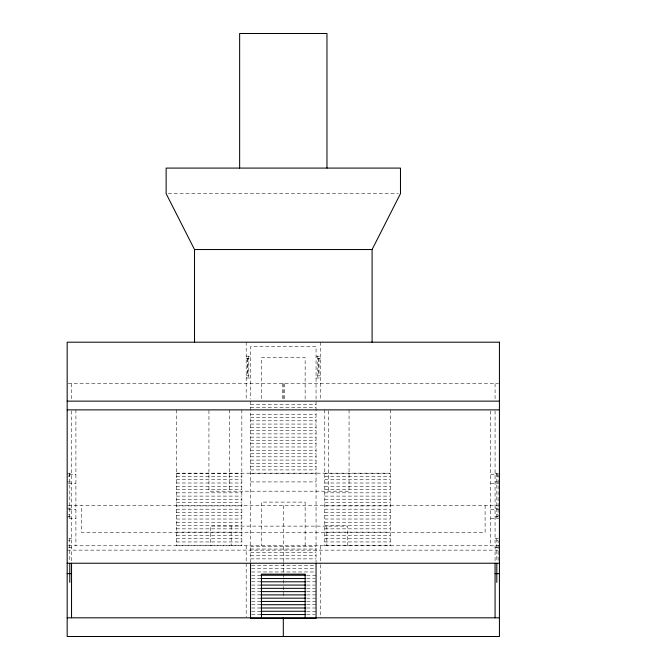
<?xml version="1.0" encoding="UTF-8"?>
<svg xmlns="http://www.w3.org/2000/svg" width="670" height="670" viewBox="0 0 670 670"><rect width="100%" height="100%" fill="white"/><g stroke="black" fill="none" stroke-linecap="round" stroke-linejoin="round"><path stroke-width="0.5" stroke-dasharray="3.35 2.51" d="M168.229 193.655L398.382 193.655M246.191 356.172L250.555 356.172M316.056 356.172L320.419 356.172M246.191 358.333L248.813 358.333M317.798 358.333L320.419 358.333M246.191 375.845L248.813 375.845M317.798 375.845L320.419 375.845M246.191 378.006L250.555 378.006M316.056 378.006L320.419 378.006M68.223 383.675L498.564 383.675M250.555 404.412L316.056 404.412M250.555 407.687L316.056 407.687M250.555 414.236L316.056 414.236M250.555 417.51L316.056 417.51M250.555 420.785L316.056 420.785M250.555 424.06L316.056 424.06M250.555 427.334L316.056 427.334M250.555 430.609L316.056 430.609M250.555 433.884L316.056 433.884M250.555 437.158L316.056 437.158M250.555 440.433L316.056 440.433M250.555 443.707L316.056 443.707M250.555 446.982L316.056 446.982M250.555 450.257L316.056 450.257M250.555 453.531L316.056 453.531M250.555 456.806L316.056 456.806M250.555 460.081L316.056 460.081M250.555 463.355L316.056 463.355M250.555 466.63L316.056 466.63M250.555 469.905L316.056 469.905M67.176 473.213L71.539 473.213M176.336 473.179L390.275 473.179M495.071 473.213L498.564 473.213M176.336 473.724L241.828 473.724M250.555 473.724L316.056 473.724M324.783 473.724L390.275 473.724M69.119 474.678L75.911 474.678M490.7 474.678L498.564 474.678M68.482 475.29L69.797 475.29M496.813 475.29L498.128 475.29L498.128 516.26L496.813 516.26M176.336 476.454L241.828 476.454M324.783 476.454L390.275 476.454M68.482 476.755L69.797 476.755M496.813 476.755L498.128 476.755M176.336 479.728L241.828 479.728M324.783 479.728L390.275 479.728M67.176 481.948L71.539 481.948M250.555 481.914L316.056 481.914M495.071 481.948L498.564 481.948M176.336 483.003L241.828 483.003M324.783 483.003L390.275 483.003M68.482 483.413L75.911 483.413M490.7 483.413L498.564 483.413M176.336 486.278L241.828 486.278M324.783 486.278L390.275 486.278M176.336 489.552L241.828 489.552M324.783 489.552L390.275 489.552M176.336 492.827L241.828 492.827M324.783 492.827L390.275 492.827M176.336 496.102L241.828 496.102M324.783 496.102L390.275 496.102M176.336 499.376L241.828 499.376M324.783 499.376L390.275 499.376M176.336 502.651L241.828 502.651M324.783 502.651L390.275 502.651M68.189 505.515L498.421 505.515M176.336 505.925L241.828 505.925M324.783 505.925L390.275 505.925M67.176 508.145L71.539 508.145M495.071 508.145L498.564 508.145M176.336 509.2L241.828 509.2M324.783 509.2L390.275 509.2M68.482 509.61L75.911 509.61M490.7 509.61L498.564 509.61M176.336 512.475L241.828 512.475M324.783 512.475L390.275 512.475M68.482 514.794L69.797 514.794M496.813 514.803L498.128 514.803M176.336 515.749L241.828 515.749M324.783 515.749L390.275 515.749M68.482 516.26L69.797 516.26M67.176 516.88L71.539 516.88M495.071 516.88L498.564 516.88M69.119 518.346L75.911 518.346M490.7 518.346L498.564 518.346M176.336 519.024L241.828 519.024M324.783 519.024L390.275 519.024M176.336 522.298L241.828 522.298M324.783 522.298L390.275 522.298M176.336 525.573L241.828 525.573M324.783 525.573L390.275 525.573M176.336 528.848L241.828 528.848M324.783 528.848L390.275 528.848M176.336 532.122L241.828 532.122M324.783 532.122L390.275 532.122M176.336 535.397L241.828 535.397M324.783 535.397L390.275 535.397M176.336 538.672L241.828 538.672M324.783 538.672L390.275 538.672M68.926 538.705L71.539 538.705M495.071 538.705L498.564 538.705M68.482 540.782L69.797 540.782M496.813 540.791L498.128 540.791L498.128 561.544M176.336 541.946L241.828 541.946M324.783 541.946L390.275 541.946M176.336 545.221L241.828 545.221M324.783 545.221L390.275 545.221M68.214 545.774L499.435 545.774M250.555 546.318L316.056 546.318M68.482 547.44L71.539 547.44M495.071 547.44L498.564 547.44M250.555 549.048L316.056 549.048M67.176 550.137L499.435 550.137M250.555 552.323L316.056 552.323M250.555 555.597L316.056 555.597M250.555 558.872L316.056 558.872M251.602 565.421L316.056 565.421M251.602 568.696L316.056 568.696M251.602 571.971L315.009 571.971M251.602 575.245L260.957 575.245M306.692 575.245L316.056 575.245M251.602 578.52L260.957 578.52M306.692 578.52L315.009 578.52M251.602 581.794L260.957 581.794M306.692 581.794L316.056 581.794M251.602 585.069L260.957 585.069M306.692 585.069L315.009 585.069M251.602 588.344L260.957 588.344M306.692 588.344L315.009 588.344M251.602 591.618L260.957 591.618M306.692 591.618L316.056 591.618M251.602 594.893L260.957 594.893M306.692 594.893L316.056 594.893M251.602 598.168L260.957 598.168M306.692 598.168L316.056 598.168M251.602 601.442L260.957 601.442M306.692 601.442L316.056 601.442M251.602 604.717L260.957 604.717M306.692 604.717L316.056 604.717M251.602 607.992L260.957 607.992M306.692 607.992L316.056 607.992M251.602 611.266L260.957 611.266M306.692 611.266L316.056 611.266M251.602 614.541L260.957 614.541M306.692 614.541L315.009 614.541M496.813 473.213L496.813 518.346M496.813 538.705L496.813 561.544M495.071 383.675L495.071 399.085M495.071 410.911L495.071 562.473M490.7 410.919L490.7 545.774M485.097 505.515L485.097 532.39L81.514 532.39L81.514 505.515M390.275 409.873L390.275 545.774M349.053 409.873L349.053 491.194L208.94 491.194L208.94 409.873M347.613 545.774L347.613 526.118L210.38 526.118L210.38 545.774M328.267 410.911L328.267 491.194M326.834 526.118L326.834 545.774M324.783 409.873L324.783 545.774M320.419 342.194L320.419 399.069M320.419 545.774L320.419 563.671M320.419 564.71L320.419 617.815M319.046 358.333L319.046 375.845M318.694 358.333L318.694 375.845M317.798 356.172L317.798 378.006M316.056 399.077L316.056 346.558L250.555 346.558L250.555 399.077M316.056 401.682L316.056 562.147M305.135 399.06L305.135 357.478L261.476 357.478L261.476 399.06M305.135 545.774L305.135 502.106L261.476 502.106L261.476 545.774M284.365 383.675L284.365 401.137M283.309 383.675L283.309 399.085M283.309 505.515L283.309 561.653M283.309 562.582L283.309 573.085M283.309 574.031L283.309 583.478M283.309 586.526L283.309 596.995M282.246 383.675L282.246 399.085M250.555 401.137L250.555 562.147M248.813 356.172L248.813 378.006M247.917 358.333L247.917 375.845M247.565 358.333L247.565 375.845M246.191 342.194L246.191 399.069M246.191 545.774L246.191 616.769M241.828 409.873L241.828 545.774M231.158 526.118L231.158 545.774M229.718 409.873L229.718 491.194M176.336 409.873L176.336 545.774M75.911 409.873L75.911 545.774M71.539 383.675L71.539 399.085M71.539 410.919L71.539 562.473M69.797 473.213L69.797 518.346M69.797 538.705L69.797 561.544"/><path stroke-width="1" d="M372.093 342.194L372.093 249.541L400.476 193.655L400.476 168.086L166.135 168.086L166.135 193.655L194.518 249.541L194.518 342.194M194.518 249.541L372.093 249.541M67.176 401.137L499.435 401.137M67.176 409.873L499.435 409.873M67.176 563.236L499.435 563.236M67.176 573.637L71.539 573.637M495.071 573.637L499.435 573.637M260.957 575.245L305.654 575.245M260.957 578.52L305.654 578.52M260.957 581.794L305.654 581.794M260.957 585.069L305.654 585.069M260.957 588.344L305.654 588.344M260.957 591.618L305.654 591.618M260.957 594.893L305.654 594.893M260.957 598.168L305.654 598.168M260.957 601.442L305.654 601.442M260.957 604.717L305.654 604.717M260.957 607.992L305.654 607.992M260.957 611.266L305.654 611.266M260.957 614.541L305.654 614.541M67.176 617.815L499.435 617.815M496.813 563.562L496.813 582.372M495.071 563.236L495.071 617.815M326.968 168.086L326.968 33.5L239.642 33.5L239.642 168.086M316.056 563.236L316.056 618.36L250.555 618.36L250.555 563.236M305.135 617.815L305.135 574.148L261.476 574.148L261.476 617.815M283.309 617.757L283.309 636.5M71.539 563.236L71.539 617.815M69.797 563.562L69.797 582.372M499.435 342.194L67.176 342.194L67.176 636.5L499.435 636.5L499.435 342.194"/></g></svg>
